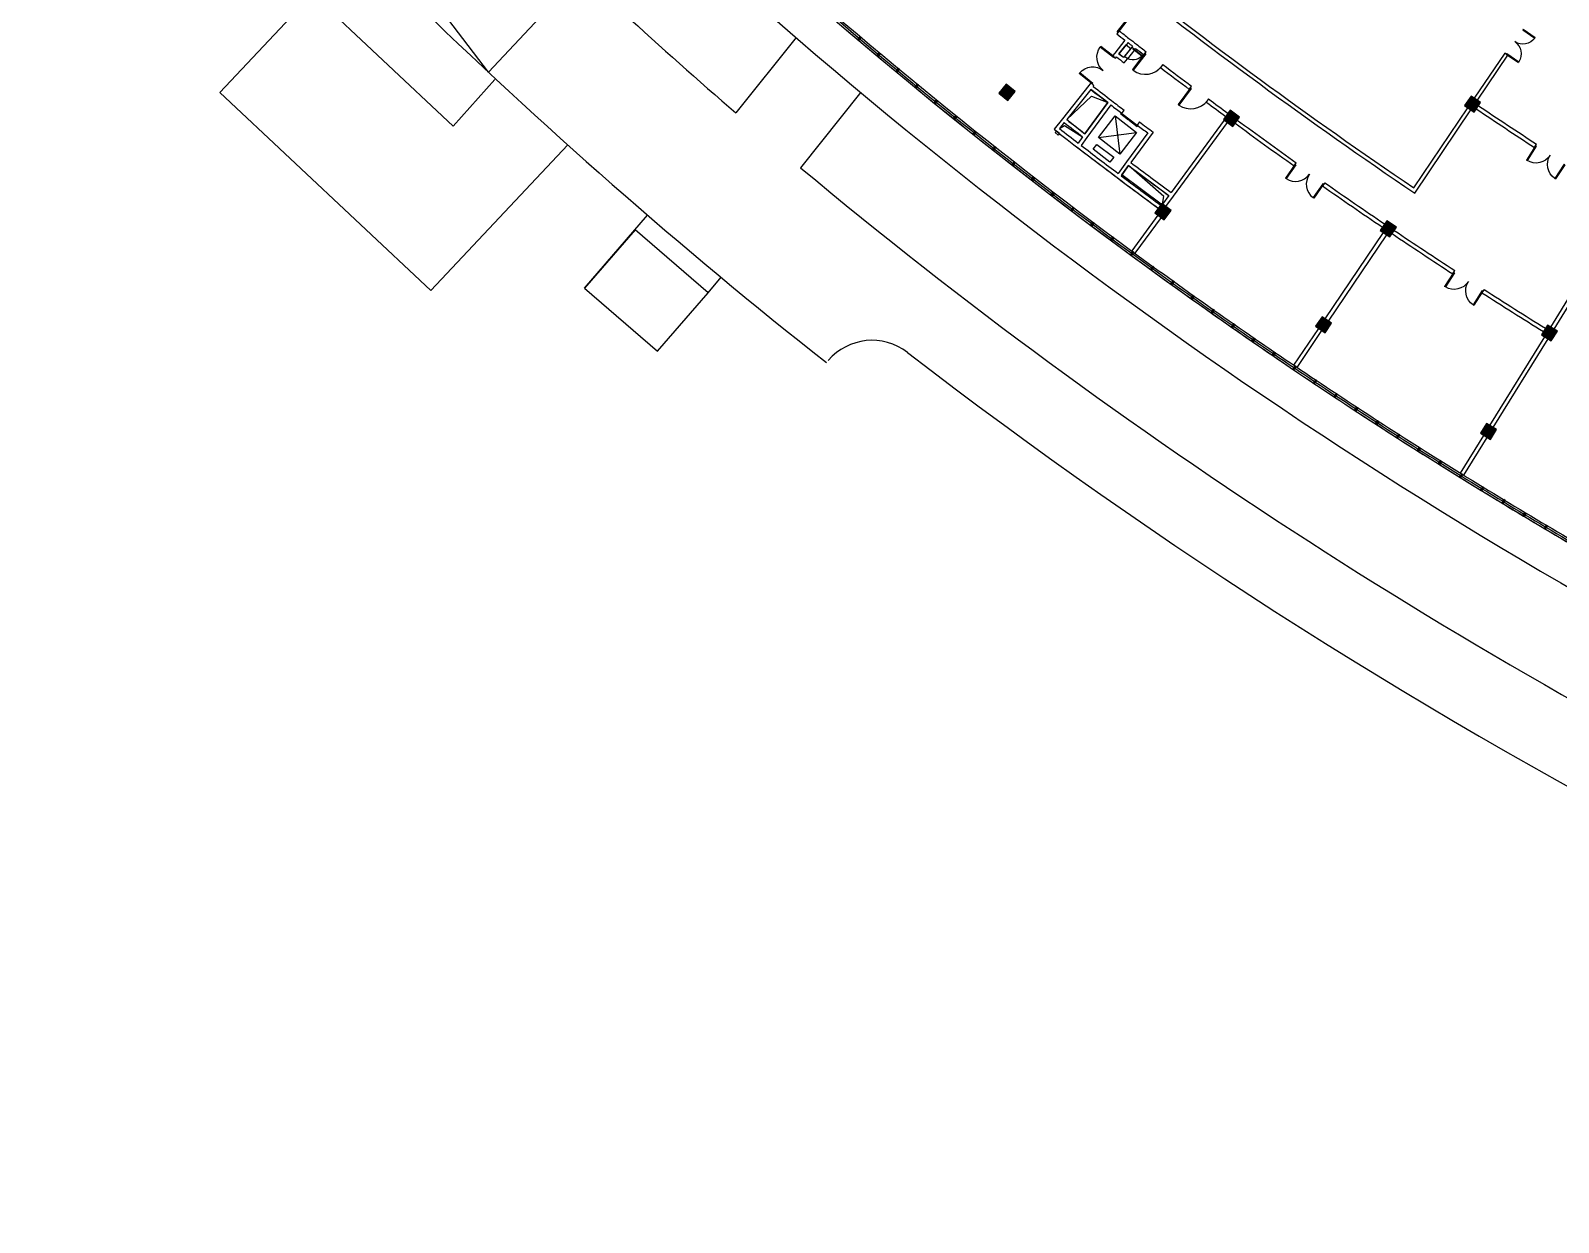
# Model space of a CAD drawing. Extents: x 1962160 to 37842216, y -162679 to 2997677.
# Drawn here: x 37402380 to 37481552, y 2496715 to 2558473 of the extents above; entities that cross this region are included whole.
import ezdxf

# ---------------------------------------------------------------- set-up
doc = ezdxf.new("R2010")
doc.units = 0
doc.header["$LTSCALE"] = 1000
doc.layers.get('0').update_dxf_attribs({"color": 8})
doc.layers.get('Defpoints').update_dxf_attribs({"color": 8})
for name, color, linetype in [('#标注', 8, 'Continuous'), ('1-WIN-1', 8, 'Continuous'), ('A-FLOR', 8, 'Continuous'), ('DIM', 8, 'Continuous'), ('G-ACCS', 8, 'Continuous'), ('PUB_HATCH', 8, 'Continuous'), ('周边建筑', 8, 'Continuous')]:
    doc.layers.add(name, color=color, linetype=linetype)
doc.styles.add('JHZX', font='jrs.shx', dxfattribs={"width": 0.6, "bigfont": 'jhz.shx'})
doc.dimstyles.new('JZBZ-600', dxfattribs={"dimscale": 600, "dimtxt": 3, "dimasz": 1.5, "dimexe": 1, "dimexo": 1, "dimgap": 0.5, "dimtad": 1, "dimdec": 0, "dimdsep": 46, "dimtxsty": 'JHZX', "dimblk1": 'ARCHTICK', "dimblk2": 'ARCHTICK', "dimsah": 1, "dimcen": 0, "dimclrd": 1, "dimclre": 1, "dimclrt": 2, "dimadec": 1, "dimazin": 2, "dimtfac": 1, "dimtdec": 0, "dimtix": 1, "dimtmove": 0, "dimatfit": 3, "dimfxl": 1, "dimtolj": 1, "dimlwd": -1, "dimlwe": -1, "dimarcsym": 1})

# ---------------------------------------------------------------- blocks, each defined once
blk = doc.blocks.new('幕墙分隔')
blk.add_line((-40, -100), (40, 100))
blk.add_lwpolyline([(-40, 100), (40, 100), (40, -100), (-40, -100)], close=True)
blk = doc.blocks.new('$DorLib2D$00000002')
at = {"layer": '1-WIN-1'}
for p, q in [((-0.5, 0), (-0.5, 0.4875)), ((-0.475, 0.4875), (-0.5, 0.4875)), ((-0.475, 0), (-0.475, 0.4875)), ((0.475, 0), (0.475, 0.4875)), ((0.475, 0.4875), (0.5, 0.4875)), ((0.5, 0), (0.5, 0.4875)), ((-0.5, 0), (-0.475, 0)), ((0.5, 0), (0.475, 0))]:
    blk.add_line(p, q, dxfattribs=at)
for centre, start, end in [((-0.4875, 0), 0, 88.53072), ((0.4875, 0), 91.46928, 180)]:
    blk.add_arc(centre, 0.4875, start, end, dxfattribs=at)
blk = doc.blocks.new('$DorLib2D$00000001')
for p, q in [((0.45, 0.975), (0.5, 0.975)), ((0.45, 0), (0.45, 0.975)), ((0.5, 0), (0.5, 0.975)), ((0.5, 0), (0.45, 0))]:
    blk.add_line(p, q)
blk.add_arc((0.475, 0), 0.975, 91.46928, 180)
blk = doc.blocks.new('$DORLIB2D$00000127')
for points in [[(-0.533, 0.795), (-0.533, 0.69)], [(-0.033, 0.795), (-0.533, 0.795)], [(-0.033, 0.795), (-0.033, 0.69)], [(0.533, 0.795), (0.033, 0.795)], [(0.033, 0.795), (0.033, 0.69)], [(0.533, 0.795), (0.533, 0.69)], [(-0.033, 0.69), (-0.533, 0.69)], [(0.5, 0.5), (-0.5, 0.5)], [(0.533, 0.69), (0.033, 0.69)]]:
    blk.add_lwpolyline(points)
blk = doc.blocks.new('15')
at = {"layer": 'PUB_HATCH'}
for points in [[(34354714, 3963588), (34355088, 3964058), (34354619, 3964432), (34354245, 3963962)], [(34378874, 3962983), (34379210, 3963481), (34378713, 3963816), (34378377, 3963319)], [(34366365, 3962241), (34366720, 3962725), (34366237, 3963080), (34365882, 3962597)], [(34362814, 3957405), (34363169, 3957889), (34362685, 3958244), (34362330, 3957761)], [(34374509, 3956519), (34374845, 3957017), (34374347, 3957352), (34374012, 3956855)], [(34371151, 3951547), (34371487, 3952044), (34370990, 3952380), (34370654, 3951883)], [(34382872, 3951123), (34383188, 3951633), (34382678, 3951949), (34382362, 3951439)], [(34379713, 3946022), (34380029, 3946532), (34379519, 3946848), (34379203, 3946338)]]:
    blk.add_hatch(color=256, dxfattribs=at).paths.add_polyline_path(points)
at = {"layer": '周边建筑'}
for p, q in [((34360780, 3966707), (34360251, 3966043)), ((34360481, 3967193), (34360358, 3967036)), ((34360938, 3966584), (34360470, 3965997)), ((34360251, 3966043), (34360138, 3965901)), ((34360138, 3965901), (34360294, 3965776)), ((34360294, 3965776), (34360346, 3965841)), ((34360755, 3965873), (34360708, 3965814)), ((34360741, 3965535), (34360911, 3965748)), ((34361129, 3966342), (34360755, 3965873)), ((34360911, 3965748), (34360755, 3965873)), ((34361285, 3966218), (34360911, 3965748)), ((34361175, 3966400), (34361129, 3966342)), ((34361129, 3966342), (34361285, 3966218)), ((34361285, 3966218), (34361333, 3966278)), ((34361753, 3965954), (34361875, 3966113)), ((34380456, 3966041), (34378878, 3963705)), ((34379044, 3963593), (34380622, 3965929)), ((34380622, 3965929), (34380456, 3966041)), ((34362748, 3965444), (34362626, 3965286)), ((34354619, 3964432), (34354245, 3963962)), ((34355088, 3964058), (34354619, 3964432)), ((34358911, 3964362), (34357540, 3962641)), ((34359006, 3964160), (34357759, 3962596)), ((34359016, 3964494), (34358911, 3964362)), ((34359172, 3964369), (34359016, 3964494)), ((34359130, 3964316), (34359172, 3964369)), ((34364114, 3964160), (34364234, 3964320)), ((34354245, 3963962), (34354714, 3963588)), ((34354714, 3963588), (34355088, 3964058)), ((34359890, 3963476), (34358706, 3961864)), ((34365115, 3963662), (34364995, 3963502)), ((34378713, 3963816), (34378377, 3963319)), ((34379210, 3963481), (34378713, 3963816)), ((34378874, 3962983), (34379210, 3963481)), ((34357540, 3962641), (34357103, 3962093)), ((34360049, 3963355), (34358807, 3961663)), ((34359403, 3961659), (34360271, 3962786)), ((34360271, 3962786), (34361380, 3961931)), ((34360271, 3962786), (34360512, 3960805)), ((34360621, 3962916), (34360742, 3963075)), ((34366237, 3963080), (34365882, 3962597)), ((34365882, 3962597), (34366365, 3962241)), ((34366720, 3962725), (34366237, 3963080)), ((34366365, 3962241), (34366720, 3962725)), ((34375744, 3959064), (34378543, 3963207)), ((34375798, 3958786), (34378708, 3963095)), ((34378377, 3963319), (34378874, 3962983)), ((34357228, 3961996), (34357166, 3961918)), ((34357322, 3961793), (34357166, 3961918)), ((34357385, 3961872), (34357228, 3961996)), ((34357385, 3961872), (34357322, 3961793)), ((34357634, 3962439), (34357385, 3962126)), ((34359403, 3961659), (34361380, 3961931)), ((34361380, 3961931), (34360512, 3960805)), ((34361959, 3961902), (34360864, 3960409)), ((34362238, 3961943), (34361083, 3960371)), ((34361539, 3962470), (34361417, 3962311)), ((34365922, 3962567), (34363170, 3958819)), ((34366083, 3962449), (34363272, 3958620)), ((34358588, 3961703), (34358351, 3961380)), ((34358807, 3961663), (34358509, 3961258)), ((34359129, 3961057), (34359326, 3961312)), ((34360000, 3960386), (34359129, 3961057)), ((34359326, 3961312), (34360197, 3960641)), ((34360512, 3960805), (34359403, 3961659)), ((34382003, 3961150), (34382111, 3961318)), ((34360197, 3960641), (34360001, 3960386)), ((34360864, 3960409), (34360420, 3959806)), ((34360965, 3960210), (34360580, 3959686)), ((34369544, 3960196), (34369659, 3960360)), ((34363051, 3958658), (34362726, 3958215)), ((34363272, 3958620), (34362887, 3958096)), ((34371131, 3959323), (34371015, 3959159)), ((34362685, 3958244), (34362330, 3957761)), ((34363169, 3957889), (34362685, 3958244)), ((34362814, 3957405), (34363169, 3957889)), ((34362491, 3957642), (34361130, 3955788)), ((34362653, 3957524), (34361291, 3955670)), ((34362330, 3957761), (34362814, 3957405)), ((34374347, 3957352), (34374012, 3956855)), ((34374845, 3957017), (34374347, 3957352)), ((34371155, 3952268), (34374177, 3956743)), ((34371321, 3952156), (34374343, 3956631)), ((34374012, 3956855), (34374509, 3956519)), ((34374509, 3956519), (34374845, 3957017)), ((34377766, 3954601), (34377874, 3954769)), ((34379386, 3953791), (34379277, 3953623)), ((34382848, 3951844), (34384006, 3953714)), ((34383018, 3951738), (34384071, 3953439)), ((34370990, 3952380), (34370654, 3951883)), ((34371487, 3952044), (34370990, 3952380)), ((34369532, 3949865), (34370820, 3951771)), ((34369698, 3949753), (34370985, 3951659)), ((34370654, 3951883), (34371151, 3951547)), ((34371151, 3951547), (34371487, 3952044)), ((34382678, 3951949), (34382362, 3951439)), ((34383188, 3951633), (34382678, 3951949)), ((34382872, 3951123), (34383188, 3951633)), ((34379689, 3946743), (34382532, 3951334)), ((34379859, 3946637), (34382702, 3951228)), ((34382362, 3951439), (34382872, 3951123)), ((34379519, 3946848), (34379203, 3946338)), ((34380029, 3946532), (34379519, 3946848)), ((34378162, 3944277), (34379373, 3946233)), ((34378332, 3944172), (34379543, 3946127)), ((34379203, 3946338), (34379713, 3946022)), ((34379713, 3946022), (34380029, 3946532))]:
    blk.add_line(p, q, dxfattribs=at)
for points in [[(34359992, 4017303), (34327805, 3985497, 0.412976), (34327775, 3981828, 0.149442), (34462606, 3908362, 0.414726), (34465680, 3910394), (34474631, 3954750, 0.413123), (34472606, 3957811, -0.149509), (34363678, 4017272, 0.415715), (34359992, 4017303)], [(34364788, 4016146, 0.413532), (34361115, 4016163), (34330351, 3985764, 0.414781), (34330332, 3982083, 0.170492), (34485713, 3906702, 0.412564), (34488590, 3908973), (34498066, 3987461, 1.469014), (34452166, 3975482), (34449731, 3968074, -0.065316), (34400998, 3991683, 0.089348), (34393139, 3995037), (34392608, 3995159, -0.112536), (34383038, 3999773, -0.028917), (34364788, 4016146)]]:
    blk.add_lwpolyline(points, format="xyb", close=True, dxfattribs=at)
for points in [[(34360470, 3965997), (34360844, 3966467), (34361082, 3966283), (34360708, 3965814)], [(34357759, 3962596), (34358706, 3961864), (34359890, 3963476), (34359006, 3964160)], [(34362726, 3958215), (34362685, 3958244), (34362656, 3958204), (34360610, 3959726), (34360965, 3960210), (34363051, 3958658)]]:
    blk.add_lwpolyline(points, close=True, dxfattribs=at)
for points in [[(34357759, 3962596), (34359039, 3963811), (34359890, 3963476)], [(34357385, 3962126), (34357639, 3962283), (34358588, 3961703)], [(34362726, 3958215), (34362791, 3958611), (34360965, 3960210)]]:
    blk.add_lwpolyline(points, dxfattribs=at)
for centre, radius, start, end in [((34515345, 4165612), 260600, 224.76926, 263.47095), ((34515345, 4165612), 260600, 227.59126, 233.70702), ((34515345, 4165612), 260500, 227.59126, 233.70702), ((34515345, 4165612), 260400, 227.59126, 233.70702), ((34515345, 4165612), 249300, 231.4678, 235.94624), ((34515345, 4165612), 249500, 231.46779, 235.99219), ((34515345, 4165612), 251900, 232.02822, 232.14995), ((34515345, 4165612), 251700, 232.02838, 232.17298), ((34515345, 4165612), 251900, 232.19544, 232.26368), ((34515345, 4165612), 251700, 232.17298, 232.28674), ((34515345, 4165612), 252850, 232.19262, 232.30593), ((34515345, 4165612), 252650, 232.19321, 232.26125), ((34515345, 4165612), 251900, 232.30918, 232.42973), ((34515345, 4165612), 251700, 232.28674, 232.42963), ((34515345, 4165612), 251900, 232.67993, 233.10425), ((34515345, 4165612), 251700, 232.68003, 233.10415), ((34515546, 4165852), 255313, 232.18379, 232.43459), ((34515546, 4165852), 255113, 232.18437, 232.45655), ((34515546, 4165852), 255113, 232.45655, 232.64127), ((34515345, 4165612), 251900, 233.35445, 233.63879), ((34515345, 4165612), 251700, 233.35455, 233.63873), ((34515546, 4165852), 257313, 232.17805, 232.44449), ((34515546, 4165852), 255313, 232.47949, 232.64136), ((34515345, 4165612), 244100, 236.03964, 236.88907), ((34515345, 4165612), 243900, 236.0397, 236.8889), ((34515546, 4165852), 258113, 232.13138, 233.68019), ((34515546, 4165852), 257913, 232.17634, 232.44742), ((34515546, 4165852), 257513, 232.17748, 232.44547), ((34515546, 4165852), 255313, 232.86577, 233.01816), ((34515546, 4165852), 255113, 232.86586, 233.06254), ((34515345, 4165612), 251900, 233.77526, 234.63341), ((34515345, 4165612), 251700, 233.77531, 234.63325), ((34515546, 4165852), 258113, 232.47012, 233.04758), ((34515546, 4165852), 257913, 232.49186, 233.0251), ((34515345, 4165612), 256950, 233.0715, 233.65128), ((34515345, 4165612), 256750, 233.07101, 233.65123), ((34515546, 4165852), 258113, 233.04758, 233.63609), ((34515546, 4165852), 257913, 233.06954, 233.63604), ((34515345, 4165612), 251900, 235.04283, 235.90099), ((34515345, 4165612), 251700, 235.04299, 235.90093), ((34515345, 4165612), 251900, 236.03746, 236.89561), ((34515345, 4165612), 251700, 236.03751, 236.89545), ((34515345, 4165612), 260600, 233.70702, 235.96922), ((34515345, 4165612), 260500, 233.70702, 235.96922), ((34515345, 4165612), 260400, 233.70702, 235.96922), ((34515345, 4165612), 251900, 237.30503, 238.16319), ((34515345, 4165612), 251700, 237.3052, 238.16313), ((34515345, 4165612), 260600, 235.96922, 238.23142), ((34515345, 4165612), 260500, 235.96922, 238.23142), ((34515345, 4165612), 260400, 235.96922, 238.23142), ((34515345, 4165612), 260600, 238.23142, 240.49362), ((34515345, 4165612), 260500, 238.23142, 240.49362), ((34515345, 4165612), 260400, 238.23142, 240.49362)]:
    blk.add_arc(centre, radius, start, end, dxfattribs=at)
at = {"layer": '周边建筑', "zscale": 200}
for name, p, xscale, yscale, rotation in [('$DorLib2D$00000002', (34359712, 3967670), 1800, 1800, 321.8235058281401), ('$DorLib2D$00000002', (34380976, 3966632), 1560.805258970763, -1560.805258970763, 55.96922168211871), ('$DorLib2D$00000002', (34359655, 3965135), 1800, -1800, 231.4448220882857), ('$DorLib2D$00000001', (34361020, 3966045), -600, 600, 231.4448220882612), ('$DorLib2D$00000001', (34362251, 3965699), -1100, -1100, 322.5548270744405), ('$DorLib2D$00000001', (34364615, 3963911), -1100, -1100, 323.2293518703065), ('$DORLIB2D$00000127', (34361080, 3962693), -1000, -200, 322.7535657520352), ('$DorLib2D$00000002', (34382813, 3960745), 1800, -1800, 327.1003229185457), ('$DorLib2D$00000002', (34370337, 3959759), -1800, -1800, 324.8381223369051), ('$DorLib2D$00000002', (34378576, 3954196), 1800, -1800, 327.1003229185681)]:
    blk.add_blockref(name, p, dxfattribs=dict(at, xscale=xscale, yscale=yscale, rotation=rotation))
at = {"layer": '周边建筑'}
for p, xscale, rotation in [((34347023, 3966795), -1, 319.8099223873776), ((34348995, 3965143), -1, 320.3757315439057), ((34349987, 3964323), -1, 320.6004358361005), ((34353994, 3961097), -1, 321.8565951500208), ((34355003, 3960305), -1, 322.0728998594776), ((34358060, 3957954), -1, 322.7386131533231), ((34361151, 3955649), -1, 323.7070209424112), ((34362189, 3954890), -1, 323.9932190031974), ((34363231, 3954137), -1, 324.3343238674863), ((34365327, 3952645), -1, 324.9001330240144), ((34366381, 3951907), -1, 325.1248373162092), ((34369559, 3949726), -0.9999999999999998, 326.0292779999227), ((34370630, 3949007), -1, 326.3809966301295), ((34371698, 3948297), -1, 326.5973013395864), ((34374931, 3946194), -0.9999999999999998, 327.2630146334318), ((34378195, 3944139), -1, 328.2314224225199), ((34379289, 3943465), -1, 328.5176219908728), ((34380387, 3942797), -1, 328.8587268551617), ((34382594, 3941475), -1, 329.4245360116899)]:
    blk.add_blockref('幕墙分隔', p, dxfattribs=dict(at, xscale=xscale, rotation=rotation))
for p, rotation in [((34348006, 3965967), 320.1510272513908), ((34350980, 3963512), 320.8167405452363), ((34351977, 3962705), 321.0330452546931), ((34352984, 3961899), 321.3847638848999), ((34356016, 3959519), 322.2892045686135), ((34357036, 3958734), 322.5139088608083), ((34359087, 3957181), 323.0797180173363), ((34360117, 3956412), 323.4208228816253), ((34364276, 3953389), 324.6754287314996), ((34367435, 3951176), 325.3411420253451), ((34368492, 3950450), 325.5574467348019), ((34372770, 3947592), 326.8136060487221), ((34373849, 3946891), 327.038310340917), ((34376015, 3945504), 327.6041194974451), ((34377103, 3944819), 327.945224361734), ((34381488, 3942133), 329.199831719175)]:
    blk.add_blockref('幕墙分隔', p, dxfattribs=dict(at, rotation=rotation))
blk = doc.blocks.new('总体道路0521')
at = {"layer": 'G-ACCS'}
for p, q in [((35647800.903, 2918458.412), (35647797.787, 2918454.501)), ((35647804.249, 2918455.576), (35647801.132, 2918451.665)), ((35647789.942, 2918445.421), (35647793.21, 2918449.205))]:
    blk.add_line(p, q, dxfattribs=at)
for points in [[(35647784.96, 2918456.613), (35647765.655, 2918481.957), (35647789.741, 2918461.726)], [(35647789.741, 2918461.726), (35647784.96, 2918456.613)], [(35647789.073, 2918452.844), (35647781.977, 2918445.295), (35647771.048, 2918455.568), (35647775.842, 2918460.669), (35647783.127, 2918453.82), (35647785.297, 2918456.236)], [(35647796.341, 2918445.18), (35647797.012, 2918445.987)]]:
    blk.add_lwpolyline(points, dxfattribs=at)
blk.add_lwpolyline([(35647793.726, 2918442.153), (35647796.341, 2918445.18), (35647792.557, 2918448.448), (35647789.942, 2918445.421)], close=True, dxfattribs=at)
for centre, radius, start, end in [((35647972.515, 2918657.183), 274.6, 219.69872, 231.73931), ((35647972.515, 2918657.183), 267.6, 227.57187, 229.23586), ((35647972.515, 2918657.183), 267.6, 230.17503, 244.179), ((35647804.839, 2918439.72), 3, 52.36567, 139.18291), ((35647972.515, 2918657.183), 271.6, 232.36567, 253.32)]:
    blk.add_arc(centre, radius, start, end, dxfattribs=at)
blk = doc.blocks.new('A$C06ac024f')
at = {"xscale": 1000, "yscale": 1000, "zscale": 1000}
blk.add_blockref('总体道路0521', (-35647972511, -2918657177), dxfattribs=at)
at = {"layer": '周边建筑'}
blk.add_blockref('15', (-34515347, -4165614), dxfattribs=at)
blk = doc.blocks.new('_ARCHTICK')
at = {"const_width": 0.15}
blk.add_lwpolyline([(-0.5, -0.5), (0.5, 0.5)], dxfattribs=at)
blk = doc.blocks.new('*D33')
at = {"layer": '#标注', "color": 1, "transparency": 16777216}
for p, q in [((36620746, 2794343), (36607722, 2784214)), ((36709822, 2728927), (36704055, 2713469))]:
    blk.add_line(p, q, dxfattribs=at)
blk.add_arc((36780599, 2918657), 218400, 217.87162, 249.54243, dxfattribs=at)
at = {"layer": 'Defpoints', "color": 0, "transparency": 16777216}
for p in [(36780599, 2918657), (36621220, 2794711), (36635678, 2755266), (36710031, 2729490)]:
    blk.add_point(p, dxfattribs=at)
at = {"layer": '#标注', "color": 1, "transparency": 16777216, "xscale": 900, "yscale": 900, "zscale": 900}
for p, rotation in [((36608196, 2784583), 127.8716196904767), ((36704265, 2714031), 339.5424261213204)]:
    blk.add_blockref('_ARCHTICK', p, dxfattribs=dict(at, rotation=rotation))
at = {"layer": '#标注', "color": 2, "transparency": 16777216, "insert": (36652035, 2743594), "char_height": 1800, "attachment_point": 5, "rotation": 323.70702, "style": 'JHZX'}
blk.add_mtext('\\A1;31.7°', dxfattribs=at)
blk = doc.blocks.new('ZW-5001')
at = {"layer": '#标注'}
dim = blk.add_angular_dim_3p(base=(36635678.4, 2755265.8), center=(36780598.5, 2918657.2), p1=(36621220.1, 2794711.2), p2=(36710031.3, 2729489.6), dimstyle='JZBZ-600', dxfattribs=at)
dim.commit()
dim.dimension.update_dxf_attribs({"geometry": '*D33', "text_midpoint": (36652034.7, 2743593.8)})
blk = doc.blocks.new('FDGFH')
at = {"layer": 'A-FLOR'}
blk.add_blockref('ZW-5001', (-36780599, -2918657), dxfattribs=at)

msp = doc.modelspace()

# ---------------------------------------------------------------- block references
at = {"layer": 'DIM', "ltscale": 10}
msp.add_blockref('A$C06ac024f', (37613657.1, 2756879.8), dxfattribs=at)
at = {"layer": 'DIM'}
msp.add_blockref('FDGFH', (37613657.1, 2756879.8), dxfattribs=at)

doc.saveas('drawing.dxf')
